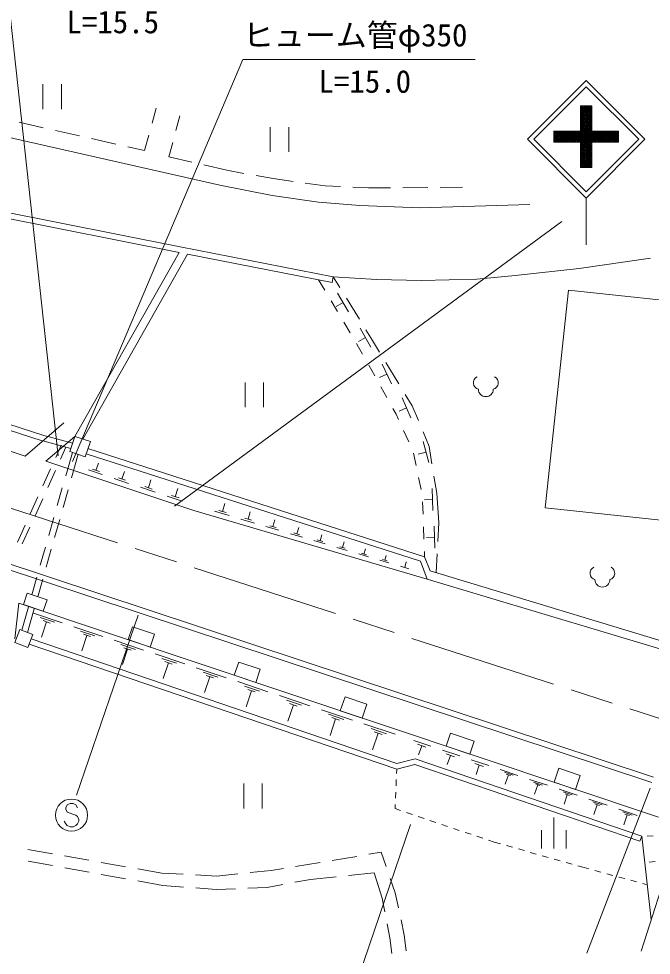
# Model space of a CAD drawing. Units: millimetres, scale not verified. Extents: x 40000 to 680000, y 20000 to 380000.
# Drawn here: x 496381 to 547463, y 241552 to 317154 of the extents above; entities that cross this region are included whole.
import ezdxf
from ezdxf.enums import TextEntityAlignment as Align

# ---------------------------------------------------------------- set-up
doc = ezdxf.new("R2010")
doc.units = ezdxf.units.MM
doc.header["$LTSCALE"] = 1000
doc.linetypes.add('CHAIN', pattern=[18.5, 12, -1.5, 3.5, -1.5])
for name, color, linetype, lineweight in [('M-BGD', 7, 'Continuous', 13), ('M-BMK', 2, 'CHAIN', 13), ('M-STR-HTXT', 7, 'Continuous', 13), ('M-STR-STRC', 7, 'Continuous', 13)]:
    doc.layers.add(name, color=color, linetype=linetype, lineweight=lineweight)
doc.styles.add('ＭＳ ゴシック', font='')
doc.styles.get('ＭＳ ゴシック').set_extended_font_data('MS Gothic')

msp = doc.modelspace()

# ---------------------------------------------------------------- linework, layer by layer
at = {"layer": 'M-BGD'}
for p, q in [((498327, 311866), (498327, 309866)), ((499827, 311866), (499827, 309866)), ((507146, 308711), (507492, 309946)), ((509400, 309308), (509081, 308139)), ((496413, 308791), (498364, 308352)), ((499340, 308133), (501291, 307693)), ((506530, 306514), (506876, 307749)), ((516681, 308410), (516681, 306410)), ((518181, 308410), (518181, 306410)), ((502267, 307474), (504218, 307035)), ((508817, 307175), (508498, 306006)), ((505193, 306815), (506530, 306514)), ((508498, 306006), (510357, 305574)), ((511331, 305348), (513190, 304916)), ((513190, 304916), (514571, 304669)), ((515555, 304493), (516936, 304246)), ((516936, 304246), (518533, 304022)), ((519523, 303884), (521121, 303660)), ((521121, 303660), (522369, 303600)), ((523367, 303552), (524615, 303493)), ((524615, 303493), (526413, 303508)), ((527413, 303516), (529413, 303532)), ((530413, 303541), (532211, 303555)), ((484997, 303127), (509325, 298294)), ((500915, 283443), (509325, 298294)), ((501547, 283227), (510003, 298161)), ((510003, 298161), (521692, 295873)), ((520585, 296090), (521097, 295231)), ((521692, 295873), (521778, 296315)), ((522314, 295447), (521778, 296315)), ((522115, 295000), (523025, 293494)), ((521609, 294372), (522121, 293513)), ((522570, 294247), (522016, 293912)), ((523892, 292895), (522840, 294597)), ((522633, 292654), (523145, 291795)), ((523966, 292188), (524814, 290646)), ((524954, 291178), (524418, 292045)), ((524390, 291417), (523823, 291105)), ((525519, 290249), (524954, 291178)), ((523657, 290936), (523827, 290650)), ((523827, 290650), (524153, 290068)), ((524641, 289195), (525128, 288322)), ((525725, 289260), (526492, 287676)), ((527078, 287687), (526038, 289395)), ((526109, 288468), (525526, 288186)), ((514655, 287792), (514655, 285792)), ((516155, 287792), (516155, 285792)), ((525616, 287449), (526104, 286576)), ((527334, 286552), (528047, 284943)), ((528163, 285904), (527598, 286832)), ((528654, 284720), (528163, 285904)), ((526592, 285703), (526854, 285233)), ((526854, 285233), (527047, 284813)), ((527690, 285748), (527099, 285485)), ((527464, 283905), (527881, 282996)), ((529530, 282612), (529038, 283796)), ((500579, 282459), (498333, 283069)), ((498745, 283424), (500725, 282886)), ((529047, 283022), (529498, 281322)), ((499819, 282733), (499370, 281737)), ((500194, 282564), (499755, 281592)), ((500712, 282146), (500175, 280255)), ((501192, 282010), (500648, 280098)), ((528256, 282073), (528464, 281095)), ((529272, 282172), (528647, 282006)), ((529753, 281223), (529530, 282612)), ((502614, 280689), (502812, 281284)), ((498958, 280826), (498341, 279459)), ((499344, 280681), (498726, 279314)), ((503122, 280354), (502006, 280726)), ((502893, 280596), (502334, 280782)), ((504715, 279994), (504919, 280608)), ((505239, 279649), (504088, 280033)), ((505003, 279899), (504427, 280090)), ((506851, 279289), (507062, 279921)), ((528673, 280117), (528882, 279139)), ((530134, 278847), (529911, 280236)), ((499901, 279294), (499491, 277851)), ((500375, 279136), (499965, 277693)), ((507392, 278933), (506206, 279328)), ((507148, 279190), (506555, 279387)), ((509023, 278571), (509240, 279222)), ((529773, 279226), (529825, 277468)), ((497929, 278547), (497312, 277180)), ((498315, 278402), (497697, 277035)), ((509580, 278205), (508358, 278611)), ((509329, 278469), (508718, 278673)), ((529799, 278347), (529152, 278328)), ((530295, 276454), (530134, 278847)), ((480209, 277753), (547510, 255501)), ((480351, 278185), (547653, 255932)), ((513133, 277288), (512539, 277463)), ((512836, 277375), (513023, 278009)), ((528996, 278149), (529033, 277150)), ((499218, 276889), (498808, 275446)), ((499692, 276731), (499281, 275288)), ((513383, 277042), (512195, 277392)), ((515421, 276440), (514306, 276769)), ((515186, 276671), (514629, 276836)), ((514908, 276753), (515083, 277348)), ((516909, 276152), (517074, 276710)), ((496901, 276269), (496283, 274902)), ((497286, 276124), (496669, 274757)), ((517391, 275858), (516345, 276167)), ((517171, 276075), (516648, 276229)), ((518843, 275571), (518997, 276093)), ((529070, 276150), (529107, 275151)), ((529933, 276187), (529984, 274428)), ((530218, 274948), (530295, 276454)), ((519294, 275297), (518316, 275585)), ((519088, 275499), (518599, 275643)), ((520712, 275010), (520856, 275496)), ((529959, 275308), (529312, 275289)), ((498534, 274484), (498124, 273041)), ((521132, 274754), (520220, 275023)), ((520940, 274943), (520484, 275077)), ((522908, 274229), (522060, 274480)), ((522730, 274405), (522305, 274530)), ((522517, 274468), (522651, 274920)), ((499008, 274326), (498598, 272883)), ((524625, 273722), (523837, 273955)), ((524459, 273886), (524065, 274002)), ((524262, 273944), (524386, 274364)), ((525947, 273438), (526062, 273826)), ((529145, 274152), (529161, 273725)), ((530088, 272443), (530166, 273949)), ((526283, 273233), (525554, 273448)), ((526130, 273384), (525765, 273491)), ((527886, 272760), (527214, 272958)), ((527550, 272859), (527682, 273307)), ((497851, 272079), (497441, 270636)), ((498325, 271921), (497915, 270478)), ((497168, 269674), (496630, 267784)), ((497641, 269517), (497098, 267604)), ((497581, 269163), (499892, 268390)), ((498107, 268816), (499262, 268429)), ((498633, 268468), (498220, 267236)), ((498344, 268565), (498922, 268372)), ((500827, 268076), (503163, 267294)), ((501359, 267725), (502527, 267334)), ((501891, 267374), (501474, 266128)), ((501599, 267472), (502183, 267276)), ((504099, 266981), (506460, 266191)), ((504637, 266626), (505817, 266231)), ((505174, 266271), (504753, 265012)), ((504879, 266370), (505469, 266172)), ((507396, 265877), (509782, 265079)), ((507939, 265519), (509132, 265119)), ((508482, 265160), (508056, 263887)), ((508184, 265260), (508780, 265060)), ((510717, 264765), (513129, 263958)), ((511267, 264403), (512472, 263999)), ((511816, 264040), (511385, 262754)), ((511514, 264141), (512117, 263939)), ((514065, 263645), (516502, 262829)), ((514620, 263278), (515838, 262870)), ((515175, 262912), (514739, 261612)), ((514870, 263014), (515479, 262810)), ((517438, 262516), (519901, 261691)), ((517998, 262145), (519230, 261733)), ((518559, 261775), (518120, 260461)), ((518251, 261878), (518867, 261672)), ((520836, 261378), (523326, 260544)), ((521403, 261003), (522648, 260587)), ((521970, 260629), (521525, 259301)), ((521659, 260733), (522281, 260525)), ((524261, 260231), (526777, 259389)), ((524834, 259853), (526092, 259432)), ((525407, 259475), (524958, 258133)), ((525092, 259580), (525721, 259369)), ((528300, 258879), (529667, 258422)), ((528581, 258583), (529264, 258354)), ((528922, 258468), (528678, 257739)), ((530606, 258107), (531991, 257643)), ((530890, 257806), (531583, 257575)), ((531237, 257691), (530989, 256952)), ((532930, 257329), (534335, 256859)), ((526910, 256570), (526895, 256229)), ((533219, 257024), (533921, 256789)), ((533570, 256907), (533319, 256158)), ((535273, 256545), (536697, 256068)), ((535597, 256331), (536309, 256092)), ((526874, 255729), (526853, 255230)), ((535921, 256117), (535667, 255358)), ((535744, 256176), (536099, 256057)), ((537635, 255754), (539077, 255271)), ((537964, 255537), (538685, 255296)), ((514549, 255406), (514549, 253406)), ((516049, 255406), (516049, 253406)), ((538292, 255320), (538035, 254551)), ((538112, 255381), (538472, 255260)), ((540016, 254957), (541477, 254468)), ((526831, 254730), (526810, 254231)), ((540349, 254737), (541079, 254493)), ((540681, 254517), (540421, 253738)), ((540499, 254579), (540864, 254456)), ((542416, 254153), (543896, 253658)), ((526789, 253731), (526774, 253390)), ((526774, 253390), (527224, 253237)), ((542753, 253931), (543493, 253683)), ((543090, 253708), (542826, 252919)), ((542905, 253770), (543275, 253646)), ((544835, 253344), (546335, 252842)), ((527697, 253077), (528171, 252917)), ((528645, 252757), (529118, 252597)), ((539598, 252663), (539598, 250163)), ((545176, 253118), (545926, 252867)), ((545518, 252893), (545250, 252093)), ((545330, 252955), (545705, 252830)), ((529592, 252436), (530066, 252276)), ((530539, 252116), (531013, 251956)), ((531486, 251796), (531960, 251635)), ((532434, 251475), (532907, 251315)), ((533381, 251155), (533855, 250995)), ((538598, 251663), (538598, 250163)), ((540598, 251663), (540598, 250163)), ((546542, 250754), (546688, 251180)), ((546688, 251180), (547459, 244431)), ((547624, 251194), (547141, 251159)), ((534328, 250834), (534778, 250682)), ((534778, 250682), (535287, 250539)), ((535768, 250403), (536249, 250268)), ((497130, 250083), (499100, 249738)), ((500085, 249566), (502055, 249221)), ((521703, 249216), (523677, 249539)), ((524664, 249701), (525659, 249864)), ((525659, 249864), (526056, 248707)), ((536731, 250132), (537212, 249997)), ((537693, 249861), (538175, 249726)), ((538656, 249590), (539137, 249455)), ((497141, 249148), (499110, 248794)), ((503040, 249049), (505010, 248704)), ((518743, 248730), (520717, 249054)), ((539618, 249319), (540100, 249184)), ((540581, 249048), (541062, 248913)), ((541544, 248777), (542052, 248634)), ((547775, 249111), (547292, 249076)), ((500094, 248616), (502062, 248262)), ((503046, 248084), (505015, 247729)), ((505996, 248532), (507933, 248193)), ((507933, 248193), (509658, 248093)), ((510656, 248034), (512382, 247934)), ((512382, 247934), (514074, 248116)), ((515068, 248223), (516761, 248405)), ((516761, 248405), (517756, 248568)), ((523015, 247990), (525095, 248199)), ((525095, 248199), (525725, 246174)), ((542052, 248634), (542426, 248532)), ((542908, 248399), (543390, 248267)), ((543872, 248134), (544354, 248002)), ((505999, 247552), (508028, 247186)), ((516455, 247022), (517706, 247258)), ((518689, 247444), (519940, 247681)), ((519940, 247681), (522020, 247890)), ((526381, 247761), (526778, 246604)), ((544836, 247869), (545319, 247737)), ((545801, 247605), (546283, 247472)), ((546765, 247340), (547139, 247237)), ((508028, 247186), (509683, 247060)), ((510680, 246983), (512336, 246857)), ((512336, 246857), (513896, 246919)), ((514895, 246959), (516455, 247022)), ((526778, 246604), (527043, 245380)), ((525725, 246174), (525937, 245064)), ((527254, 244403), (527519, 243179)), ((526125, 244082), (526337, 242972)), ((526337, 242972), (526515, 241702)), ((527519, 243179), (527671, 241909))]:
    msp.add_line(p, q, dxfattribs=at)
for points in [[(480049, 314036), (485385, 309877), (512620, 303720), (516847, 302883), (520593, 302339), (523941, 302067), (528775, 301899), (537668, 302171)], [(485041, 303577), (509412, 298736), (521778, 296315)], [(500036, 284534), (496897, 281833), (482832, 286527), (483037, 291544), (483884, 302836)], [(521778, 296315), (525279, 296100), (528907, 296026), (533371, 296138), (536477, 296435), (541648, 296993), (547414, 297830)], [(485200, 287302), (498280, 283084), (498333, 283069)], [(485338, 287731), (498408, 283515), (498745, 283424)], [(500915, 283443), (498578, 281445), (510529, 277467), (529353, 271909)], [(501834, 282029), (528821, 273361), (529353, 271909), (552922, 264868)], [(501972, 282458), (529161, 273725), (529616, 272586), (553049, 265490)], [(548038, 252693), (496380, 269987), (496069, 267088)], [(497375, 267101), (526928, 257040), (528385, 257416), (546688, 251180)], [(497230, 266675), (526910, 256570), (528368, 256947), (546542, 250754)]]:
    msp.add_lwpolyline(points, dxfattribs=at)
for points in [[(540786, 295248), (538903, 277671), (550510, 276427), (552394, 294005)], [(500497, 282219), (501753, 281790), (502171, 283014), (500915, 283443)], [(496760, 269860), (498359, 269325), (498665, 270239), (497067, 270774)], [(496068, 266791), (497104, 266394), (497508, 267447), (496472, 267845)], [(505208, 267032), (506994, 266434), (507344, 267477), (505557, 268075)], [(513788, 264159), (515522, 263579), (515879, 264643), (514145, 265224)], [(522351, 261292), (524113, 260703), (524491, 261833), (522730, 262423)], [(530888, 258435), (532804, 257793), (533154, 258841), (531238, 259482)], [(539612, 255514), (541342, 254935), (541720, 256064), (539990, 256643)]]:
    msp.add_lwpolyline(points, close=True, dxfattribs=at)
for centre, radius, start, end in [((533638, 287768), 536, 116.08703, 255.33416), ((534567, 287768), 536, 284.66584, 63.91297), ((534103, 287249), 600, 180, 0), ((543053, 272394), 536, 116.08703, 255.33416), ((543982, 272394), 536, 284.66584, 63.91297), ((543518, 271875), 600, 180, 0)]:
    msp.add_arc(centre, radius, start, end, dxfattribs=at)
at = {"layer": 'M-BMK'}
for p, q in [((457742, 289944), (551447, 259583)), ((541036, 224267), (551965, 258574))]:
    msp.add_line(p, q, dxfattribs=at)
at = {"layer": 'M-STR-HTXT'}
for p, q in [((499579, 281869), (495567, 318719)), ((500730, 281404), (514484, 313864)), ((514484, 313864), (533234, 313864)), ((528027, 252102), (517220, 220512))]:
    msp.add_line(p, q, dxfattribs=at)
at = {"layer": 'M-STR-STRC'}
for p, q in [((537476, 307419), (542214, 312157)), ((537971, 307419), (542214, 311662)), ((542214, 312157), (546952, 307419)), ((542214, 311662), (546457, 307419)), ((541755, 310122), (542655, 310122)), ((541755, 310122), (541755, 308090)), ((541755, 310074), (541803, 310122)), ((541755, 309933), (541945, 310122)), ((541755, 309791), (542086, 310122)), ((541755, 309650), (542227, 310122)), ((541755, 309508), (542369, 310122)), ((541755, 309367), (542510, 310122)), ((541755, 309226), (542652, 310122)), ((542655, 309165), (541755, 310065)), ((541755, 309084), (542655, 309984)), ((542655, 309307), (541839, 310122)), ((542655, 309448), (541981, 310122)), ((542655, 309590), (542122, 310122)), ((542655, 309731), (542264, 310122)), ((542655, 309872), (542405, 310122)), ((542655, 310014), (542546, 310122)), ((542655, 310122), (542655, 308090)), ((542655, 309024), (541755, 309924)), ((541755, 308943), (542655, 309843)), ((542655, 308883), (541755, 309783)), ((541755, 308801), (542655, 309701)), ((542655, 308741), (541755, 309641)), ((541755, 308660), (542655, 309560)), ((542655, 308600), (541755, 309500)), ((541755, 308519), (542655, 309419)), ((542655, 308458), (541755, 309358)), ((541755, 308377), (542655, 309277)), ((542655, 308317), (541755, 309217)), ((540992, 307190), (542655, 308853)), ((541133, 307190), (542655, 308711)), ((541275, 307190), (542655, 308570)), ((541755, 308236), (542655, 309136)), ((542655, 308175), (541755, 309075)), ((541755, 308094), (542655, 308994)), ((543499, 307190), (541755, 308934)), ((543358, 307190), (541755, 308793)), ((543216, 307190), (541755, 308651)), ((543075, 307190), (541755, 308510)), ((541755, 308090), (539593, 308090)), ((539593, 308090), (539593, 307190)), ((539593, 308054), (539629, 308090)), ((539593, 307913), (539771, 308090)), ((539593, 307771), (539912, 308090)), ((539593, 307630), (540054, 308090)), ((539593, 307488), (540195, 308090)), ((539593, 307347), (540336, 308090)), ((539593, 307205), (540478, 308090)), ((540388, 307190), (539593, 307984)), ((540246, 307190), (539593, 307843)), ((540105, 307190), (539593, 307702)), ((540529, 307190), (539629, 308090)), ((539719, 307190), (540619, 308090)), ((540671, 307190), (539771, 308090)), ((539861, 307190), (540761, 308090)), ((540812, 307190), (539912, 308090)), ((540002, 307190), (540902, 308090)), ((540954, 307190), (540054, 308090)), ((540143, 307190), (541043, 308090)), ((541095, 307190), (540195, 308090)), ((540285, 307190), (541185, 308090)), ((541236, 307190), (540336, 308090)), ((540426, 307190), (541326, 308090)), ((541378, 307190), (540478, 308090)), ((540568, 307190), (541468, 308090)), ((541519, 307190), (540619, 308090)), ((540709, 307190), (541609, 308090)), ((541661, 307190), (540761, 308090)), ((540851, 307190), (541751, 308090)), ((542655, 306337), (540902, 308090)), ((542655, 306478), (541043, 308090)), ((542655, 306620), (541185, 308090)), ((542655, 306761), (541326, 308090)), ((541416, 307190), (542655, 308429)), ((542655, 306903), (541468, 308090)), ((541558, 307190), (542655, 308287)), ((542655, 307044), (541609, 308090)), ((541699, 307190), (542655, 308146)), ((542655, 307185), (541751, 308090)), ((542933, 307190), (541755, 308368)), ((542792, 307190), (541755, 308227)), ((541755, 307104), (542741, 308090)), ((541755, 306963), (542882, 308090)), ((541755, 306821), (543023, 308090)), ((541755, 306680), (543165, 308090)), ((541755, 306539), (543306, 308090)), ((541755, 306397), (543448, 308090)), ((542689, 307190), (543589, 308090)), ((543641, 307190), (542741, 308090)), ((542830, 307190), (543730, 308090)), ((543782, 307190), (542882, 308090)), ((542972, 307190), (543872, 308090)), ((543923, 307190), (543023, 308090)), ((543113, 307190), (544013, 308090)), ((544065, 307190), (543165, 308090)), ((543255, 307190), (544155, 308090)), ((544206, 307190), (543306, 308090)), ((543396, 307190), (544296, 308090)), ((544348, 307190), (543448, 308090)), ((543538, 307190), (544438, 308090)), ((544489, 307190), (543589, 308090)), ((543679, 307190), (544579, 308090)), ((544630, 307190), (543730, 308090)), ((543820, 307190), (544720, 308090)), ((544772, 307190), (543872, 308090)), ((543962, 307190), (544817, 308045)), ((544817, 307287), (544013, 308090)), ((544103, 307190), (544817, 307903)), ((544817, 307428), (544155, 308090)), ((544245, 307190), (544817, 307762)), ((544817, 307569), (544296, 308090)), ((544817, 307711), (544438, 308090)), ((544817, 307852), (544579, 308090)), ((544817, 307994), (544720, 308090)), ((537476, 307419), (542214, 302682)), ((537971, 307419), (542214, 303177)), ((539964, 307190), (539593, 307560)), ((539822, 307190), (539593, 307419)), ((539681, 307190), (539593, 307277)), ((539593, 307190), (541755, 307190)), ((541755, 307190), (541755, 305157)), ((541755, 306256), (542655, 307156)), ((542655, 306196), (541755, 307096)), ((541755, 306114), (542655, 307014)), ((542655, 306054), (541755, 306954)), ((542214, 303177), (546457, 307419)), ((542214, 302682), (546952, 307419)), ((542655, 307190), (542655, 305157)), ((544386, 307190), (544817, 307620)), ((544528, 307190), (544817, 307479)), ((544669, 307190), (544817, 307338)), ((544810, 307190), (544817, 307196)), ((541755, 305973), (542655, 306873)), ((542655, 305913), (541755, 306813)), ((541755, 305832), (542655, 306732)), ((542655, 305771), (541755, 306671)), ((541755, 305690), (542655, 306590)), ((542655, 305630), (541755, 306530)), ((541755, 305549), (542655, 306449)), ((542655, 305488), (541755, 306388)), ((541755, 305407), (542655, 306307)), ((542655, 305347), (541755, 306247)), ((541755, 305266), (542655, 306166)), ((542655, 305206), (541755, 306106)), ((542562, 305157), (541755, 305964)), ((542420, 305157), (541755, 305823)), ((542279, 305157), (541755, 305681)), ((542138, 305157), (541755, 305540)), ((541788, 305157), (542655, 306024)), ((541929, 305157), (542655, 305883)), ((542071, 305157), (542655, 305742)), ((542212, 305157), (542655, 305600)), ((542354, 305157), (542655, 305459)), ((541996, 305157), (541755, 305398)), ((541855, 305157), (541755, 305257)), ((541755, 305157), (542655, 305157)), ((542495, 305157), (542655, 305317)), ((542636, 305157), (542655, 305176)), ((542214, 302682), (542214, 298894)), ((508970, 277811), (540240, 300789)), ((506029, 268995), (501045, 254466)), ((547375, 255054), (542269, 241735)), ((500294, 253690), (500176, 253453)), ((500176, 253453), (500176, 253335)), ((500176, 253335), (500294, 253099)), ((500530, 253808), (500294, 253690)), ((500767, 253808), (500530, 253808)), ((501003, 253690), (500767, 253808)), ((501121, 253453), (501003, 253690)), ((500294, 253099), (501003, 252863)), ((501003, 252863), (501121, 252744)), ((501121, 252744), (501239, 252508)), ((500176, 252153), (500058, 252390)), ((500294, 252035), (500176, 252153)), ((500530, 251917), (500294, 252035)), ((500767, 251917), (500530, 251917)), ((501003, 252035), (500767, 251917)), ((501121, 252153), (501003, 252035)), ((501239, 252390), (501121, 252153)), ((501239, 252508), (501239, 252390))]:
    msp.add_line(p, q, dxfattribs=at)
msp.add_lwpolyline([(542655, 308090), (544817, 308090), (544817, 307190), (542655, 307190)], dxfattribs=at)
msp.add_circle((500648, 252863), 1300, dxfattribs=at)

# ---------------------------------------------------------------- texts
at = {"layer": 'M-STR-HTXT', "style": 'ＭＳ ゴシック'}
for s, p in [('L=15.5', (503976, 315429)), ('L=15.0', (524328, 310627))]:
    msp.add_text(s, height=1833, dxfattribs=at).set_placement(p, align=Align.BOTTOM_CENTER)
msp.add_text('ヒューム管φ350', height=1833, dxfattribs=at).set_placement((514484, 314364), align=Align.BOTTOM_LEFT)

doc.saveas('drawing.dxf')
